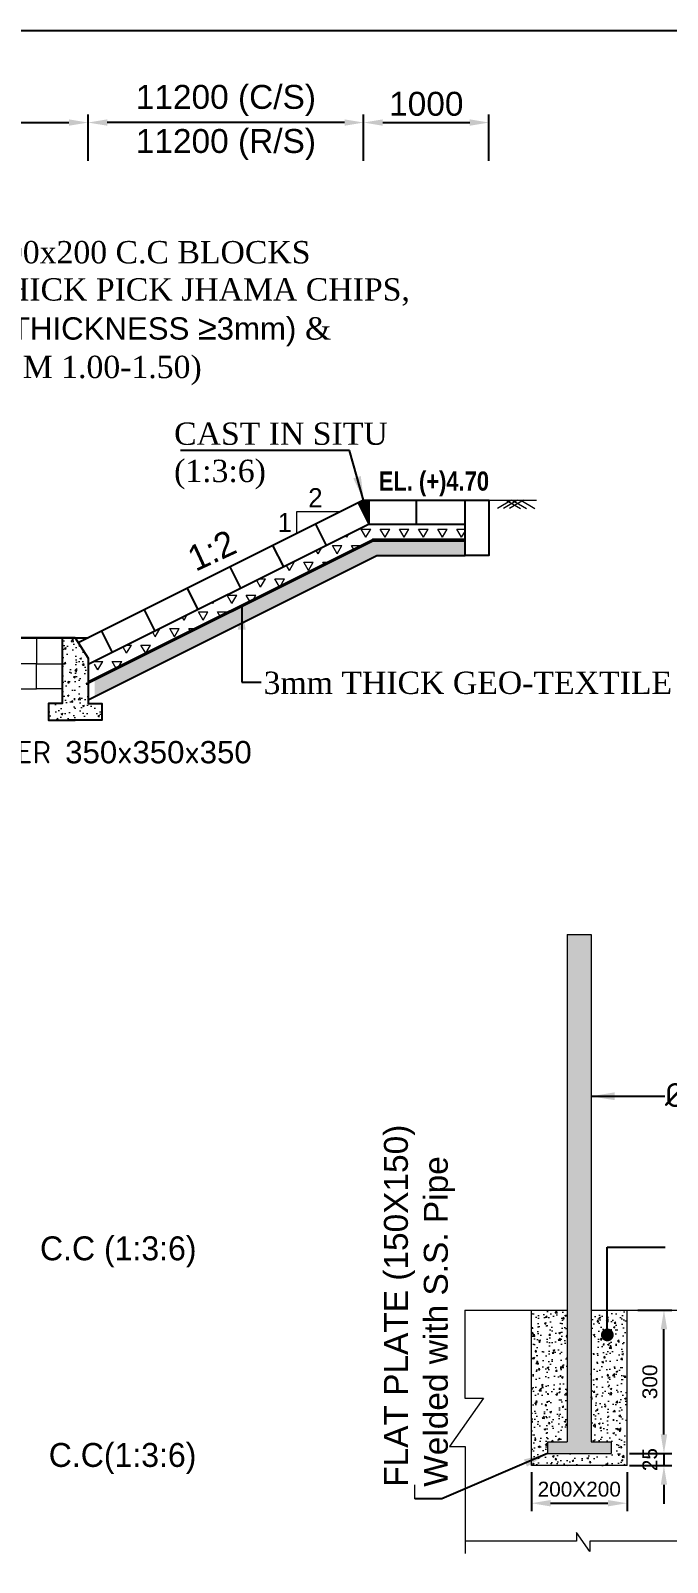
# Model space of a CAD drawing. Extents: x -358915 to 1258323, y -1667244 to -305611.
# Drawn here: x 795407 to 797402, y -1479011 to -1474209 of the extents above; entities that cross this region are included whole.
import ezdxf

# ---------------------------------------------------------------- set-up
doc = ezdxf.new("R2010")
doc.units = 0
doc.header["$LTSCALE"] = 300
doc.header["$MEASUREMENT"] = 0
doc.layers.get('DEFPOINTS').update_dxf_attribs({"linetype": 'CONTINUOUS'})
doc.layers.add('Dim', color=7, linetype='CONTINUOUS', lineweight=9)
doc.layers.add('LINE', color=7, linetype='CONTINUOUS')
doc.styles.add('Arial', font='arial.ttf')
doc.styles.add('DIM', font='isocp3.shx')
doc.styles.add('style1', font='times.ttf')
doc.dimstyles.new('Dim_25', dxfattribs={"dimtxt": 50, "dimasz": 50, "dimexe": 25, "dimexo": 20, "dimgap": 20, "dimtad": 1, "dimdec": 0, "dimzin": 0, "dimdsep": 46, "dimtxsty": 'DIM', "dimcen": 0.09, "dimclrd": 5, "dimclre": 5, "dimclrt": 7, "dimadec": 0, "dimazin": 0, "dimtfac": 1, "dimtdec": 0, "dimtmove": 0, "dimatfit": 3, "dimfxl": 1, "dimtolj": 1, "dimtzin": 0, "dimarcsym": 0})
doc.dimstyles.get("Standard").update_dxf_attribs({"dimtxt": 75, "dimasz": 75, "dimexe": 60, "dimexo": 60, "dimgap": 100, "dimtad": 1, "dimdec": 0, "dimzin": 0, "dimdsep": 46, "dimtxsty": 'style1', "dimcen": 0.09, "dimclrd": 5, "dimclre": 5, "dimadec": 0, "dimazin": 0, "dimtfac": 1, "dimtdec": 0, "dimtofl": 0, "dimtmove": 0, "dimatfit": 3, "dimfxl": 1, "dimtolj": 1, "dimtzin": 0, "dimarcsym": 0})

# ---------------------------------------------------------------- blocks, each defined once
blk = doc.blocks.new('*D830')
at = {"layer": 'DEFPOINTS', "color": 0, "ltscale": 50, "transparency": 16777216}
for p in [(796843.2, -1474496.9), (796450.5, -1474581.1), (796843.2, -1474637.1)]:
    blk.add_point(p, dxfattribs=at)
at = {"layer": 'Dim', "color": 5, "lineweight": -2, "ltscale": 50, "transparency": 16777216}
for p, q in [((796450.5, -1474561.1), (796450.5, -1474471.9)), ((796510.5, -1474496.9), (796783.2, -1474496.9)), ((796843.2, -1474617.1), (796843.2, -1474471.9))]:
    blk.add_line(p, q, dxfattribs=at)
at = {"layer": 'Dim', "color": 5, "ltscale": 50, "transparency": 16777216}
for points in [[(796510.5, -1474486.9), (796510.5, -1474506.9), (796450.5, -1474496.9)], [(796783.2, -1474486.9), (796783.2, -1474506.9), (796843.2, -1474496.9)]]:
    blk.add_solid(points, dxfattribs=at)
at = {"layer": 'Dim', "color": 7, "ltscale": 50, "transparency": 16777216, "insert": (796646.8, -1474438.6), "char_height": 50, "attachment_point": 5, "style": 'Arial'}
blk.add_mtext('\\A1;{\\H1.5x;1000}', dxfattribs=at)
blk = doc.blocks.new('*D831')
at = {"layer": 'DEFPOINTS', "color": 0, "ltscale": 50, "transparency": 16777216}
for p in [(795587, -1474496.9), (795587, -1474637), (796450.5, -1474637.1)]:
    blk.add_point(p, dxfattribs=at)
at = {"layer": 'Dim', "color": 5, "lineweight": -2, "ltscale": 50, "transparency": 16777216}
for p, q in [((795587, -1474617), (795587, -1474471.9)), ((796390.5, -1474496.9), (795647, -1474496.9)), ((796450.5, -1474617.1), (796450.5, -1474471.9))]:
    blk.add_line(p, q, dxfattribs=at)
at = {"layer": 'Dim', "color": 5, "ltscale": 50, "transparency": 16777216}
for points in [[(795647, -1474486.9), (795647, -1474506.9), (795587, -1474496.9)], [(796390.5, -1474486.9), (796390.5, -1474506.9), (796450.5, -1474496.9)]]:
    blk.add_solid(points, dxfattribs=at)
at = {"layer": 'Dim', "color": 7, "ltscale": 50, "transparency": 16777216, "char_height": 50, "attachment_point": 5, "style": 'Arial'}
for s, insert in [('\\A1;{\\H1.5x;11200 (C/S)', (796018.7, -1474427.7)), ('\\A1;\\H1.5x;11200 (R/S)}', (796018.7, -1474566))]:
    blk.add_mtext(s, dxfattribs=dict(at, insert=insert))
blk = doc.blocks.new('*D832')
at = {"layer": 'DEFPOINTS', "color": 0, "ltscale": 50, "transparency": 16777216}
for p in [(795587, -1474496.9), (794062.2, -1474631.9), (795587, -1474637)]:
    blk.add_point(p, dxfattribs=at)
at = {"layer": 'Dim', "color": 5, "lineweight": -2, "ltscale": 50, "transparency": 16777216}
for p, q in [((794062.2, -1474611.9), (794062.2, -1474471.9)), ((794122.2, -1474496.9), (795527, -1474496.9)), ((795587, -1474617), (795587, -1474471.9))]:
    blk.add_line(p, q, dxfattribs=at)
at = {"layer": 'Dim', "color": 5, "ltscale": 50, "transparency": 16777216}
for points in [[(794122.2, -1474486.9), (794122.2, -1474506.9), (794062.2, -1474496.9)], [(795527, -1474486.9), (795527, -1474506.9), (795587, -1474496.9)]]:
    blk.add_solid(points, dxfattribs=at)
at = {"layer": 'Dim', "color": 7, "ltscale": 50, "transparency": 16777216, "char_height": 50, "attachment_point": 5, "style": 'Arial'}
for s, insert in [('\\A1;{\\H1.5x;7000 (C/S)', (794824.6, -1474427.7)), ('\\A1;\\H1.5x;7500(R/S)}', (794824.6, -1474566))]:
    blk.add_mtext(s, dxfattribs=dict(at, insert=insert))
blk = doc.blocks.new('*D863')
at = {"layer": 'DEFPOINTS', "color": 0, "ltscale": 50, "transparency": 16777216}
for p in [(797290.3, -1478220.4), (797391.6, -1478220.4), (797290.3, -1478670.4)]:
    blk.add_point(p, dxfattribs=at)
at = {"layer": 'Dim', "color": 5, "lineweight": -2, "ltscale": 50, "transparency": 16777216}
for p, q in [((797310.3, -1478220.4), (797416.6, -1478220.4)), ((797391.6, -1478610.4), (797391.6, -1478280.4)), ((797310.3, -1478670.4), (797416.6, -1478670.4))]:
    blk.add_line(p, q, dxfattribs=at)
at = {"layer": 'Dim', "color": 5, "ltscale": 50, "transparency": 16777216}
for points in [[(797381.6, -1478280.4), (797401.6, -1478280.4), (797391.6, -1478220.4)], [(797381.6, -1478610.4), (797401.6, -1478610.4), (797391.6, -1478670.4)]]:
    blk.add_solid(points, dxfattribs=at)
at = {"layer": 'Dim', "color": 7, "ltscale": 50, "transparency": 16777216, "insert": (797347.7, -1478445.4), "char_height": 70, "attachment_point": 5, "rotation": 90, "style": 'Arial'}
blk.add_mtext('\\A1;{\\H0.6667x;300}', dxfattribs=at)
blk = doc.blocks.new('*D864')
at = {"layer": 'DEFPOINTS', "color": 0, "ltscale": 50, "transparency": 16777216}
for p in [(796976.2, -1478708.3), (797276.2, -1478708.3), (797276.2, -1478825.9)]:
    blk.add_point(p, dxfattribs=at)
at = {"layer": 'Dim', "color": 5, "lineweight": -2, "ltscale": 50, "transparency": 16777216}
for p, q in [((796976.2, -1478728.3), (796976.2, -1478850.9)), ((797276.2, -1478728.3), (797276.2, -1478850.9)), ((797036.2, -1478825.9), (797216.2, -1478825.9))]:
    blk.add_line(p, q, dxfattribs=at)
at = {"layer": 'Dim', "color": 5, "ltscale": 50, "transparency": 16777216}
for points in [[(797036.2, -1478815.9), (797036.2, -1478835.9), (796976.2, -1478825.9)], [(797216.2, -1478815.9), (797216.2, -1478835.9), (797276.2, -1478825.9)]]:
    blk.add_solid(points, dxfattribs=at)
at = {"layer": 'Dim', "color": 7, "ltscale": 50, "transparency": 16777216, "insert": (797126.2, -1478782.1), "char_height": 70, "attachment_point": 5, "style": 'Arial'}
blk.add_mtext('\\A1;{\\H0.66667x;200X200}', dxfattribs=at)
blk = doc.blocks.new('*D865')
at = {"layer": 'DEFPOINTS', "color": 0, "ltscale": 50, "transparency": 16777216}
for p in [(797263.2, -1478670.4), (797263.2, -1478707.9), (797391.6, -1478707.9)]:
    blk.add_point(p, dxfattribs=at)
at = {"layer": 'Dim', "color": 5, "lineweight": -2, "ltscale": 50, "transparency": 16777216}
for p, q in [((797391.6, -1478610.4), (797391.6, -1478550.4)), ((797283.2, -1478670.4), (797416.6, -1478670.4)), ((797391.6, -1478670.4), (797391.6, -1478707.9)), ((797283.2, -1478707.9), (797416.6, -1478707.9)), ((797391.6, -1478767.9), (797391.6, -1478827.9))]:
    blk.add_line(p, q, dxfattribs=at)
at = {"layer": 'Dim', "color": 5, "ltscale": 50, "transparency": 16777216}
for points in [[(797381.6, -1478610.4), (797401.6, -1478610.4), (797391.6, -1478670.4)], [(797381.6, -1478767.9), (797401.6, -1478767.9), (797391.6, -1478707.9)]]:
    blk.add_solid(points, dxfattribs=at)
at = {"layer": 'Dim', "color": 7, "ltscale": 50, "transparency": 16777216, "insert": (797347.7, -1478689.2), "char_height": 70, "attachment_point": 5, "rotation": 90, "style": 'Arial'}
blk.add_mtext('\\A1;{\\H0.6667x;25}', dxfattribs=at)

msp = doc.modelspace()

# ---------------------------------------------------------------- hatches: boundary and pattern name
at = {"layer": 'LINE', "lineweight": 9}
h = msp.add_hatch(dxfattribs=at)
h.set_pattern_fill('ANSI31', color=3)
h.set_pattern_definition([(45, (714787.8642, -1463327.4412), (-0.08838834765, 0.08838834765), [])])
h.paths.add_polyline_path([(796468.2, -1475680.9), (796450.5, -1475680.9), (796434.6, -1475688.8), (796468.2, -1475755.9)])
h = msp.add_hatch(dxfattribs=at)
h.set_pattern_fill('TRIANG', color=256, scale=160, style=0)
h.set_pattern_definition([(60, (714287.55, -1463898.207), (-30, 51.961524), [30, -30]), (120, (714287.55, -1463898.207), (-60, 3e-08), [30, -30]), (0, (714272.55, -1463872.226), (30, 51.961524), [30, -30])])
h.paths.add_polyline_path([(795607, -1476186.5), (795607, -1476242.4), (796480, -1475805.9), (796768.2, -1475805.9), (796768.2, -1475755.9), (796468.2, -1475755.9)])
at = {"layer": 'LINE'}
h = msp.add_hatch(dxfattribs=at)
h.set_pattern_fill('AR-SAND', color=256, scale=15, style=0)
h.set_pattern_definition([(37.5, (710037.21, -1463327.441), (-0.9449004, 28.9023565), [0, -22.8, 0, -25.5, 0, -24.375]), (7.5, (710037.21, -1463327.44), (26.54665, 42.332191), [0, -12.3, 0, -20.55, 0, -7.875]), (327.5, (710018.76, -1463327.44), (46.712128, 0.084886), [0, -7.5, 0, -27, 0, -35.25]), (317.5, (710018.76, -1463327.44), (45.091899, 13.165133), [0, -3.75, 0, -17.7, 0, -20.25])])
h.paths.add_polyline_path([(795607, -1476242.4), (795607, -1476297), (796491.6, -1475854.7), (796768.2, -1475854.7), (796768.2, -1475805.9), (796478.2, -1475806.8)])
at = {"layer": 'LINE', "lineweight": 9}
h = msp.add_hatch(dxfattribs=at)
h.set_pattern_fill('AR-CONC', color=1, scale=8)
h.set_pattern_definition([(50, (710037.21, -1463327.44), (57.380815, -5.02017), [6, -66]), (355, (710037.21, -1463327.44), (-11.100107, 60.17537), [4.8, -52.8]), (100.451444, (710041.99, -1463327.86), (46.280708, 55.1552), [5.099215, -56.09137]), (46.1842, (710037.21, -1463311.44), (85.379306, -13.24154), [9, -99]), (96.63564, (710044.326, -1463312.545), (74.772956, 77.92949), [7.64883, -84.1371]), (351.18416, (710037.21, -1463311.44), (74.77296, 77.92949), [7.2, -79.2]), (21, (710045.21, -1463315.44), (47.752564, -32.20951), [6, -66]), (326, (710045.21, -1463315.44), (19.465227, 58.012004), [4.8, -52.8]), (71.451445, (710049.19, -1463318.125), (67.21779, 25.802492), [5.099215, -56.09137]), (37.5, (710037.21, -1463327.441), (0.9727884, 26.6315083), [0, -52.16, 0, -53.6, 0, -53]), (7.5, (710037.21, -1463327.44), (21.045563, 31.552937), [0, -30.56, 0, -50.96, 0, -20.2]), (327.5, (710019.37, -1463327.441), (42.705795, -1.80439), [0, -20, 0, -62.4, 0, -82.8]), (317.5, (710011.37, -1463327.44), (46.654894, 8.008399), [0, -26, 0, -41.44, 0, -58.8])])
h.paths.add_polyline_path([(795587, -1476176.5), (795546.5, -1476112.7), (795506, -1476112.7), (795506, -1476318.3), (795463.3, -1476318.3), (795463.3, -1476370.5), (795546.5, -1476370.5), (795629.7, -1476370.5), (795629.7, -1476318.3), (795587, -1476318.3)])
h = msp.add_hatch(color=15, dxfattribs=at)
h.dxf.hatch_style = 1
h.paths.add_polyline_path([(797088.7, -1478632.9), (797026.5, -1478632.9), (797026.5, -1478670.4), (797225.9, -1478670.4), (797225.9, -1478632.9), (797163.7, -1478632.9), (797163.7, -1477043.1), (797088.7, -1477043.1)])
h = msp.add_hatch(dxfattribs=at)
h.set_pattern_fill('AR-CONC', color=2, scale=7.5)
h.set_pattern_definition([(50, (659209.237, -1452753.737), (53.794514, -4.70641), [5.625, -61.875]), (355, (659209.237, -1452753.737), (-10.40635, 56.41441), [4.5, -49.5]), (100.451444, (659213.72, -1452754.13), (43.388164, 51.708), [4.780514, -52.585658]), (46.1842, (659209.24, -1452738.74), (80.0431, -12.413946), [8.4375, -92.8125]), (96.635635, (659215.91, -1452739.77), (70.099646, 73.058895), [7.170776, -78.87853]), (351.184164, (659209.24, -1452738.74), (70.099646, 73.058895), [6.75, -74.25]), (21, (659216.737, -1452742.487), (44.768029, -30.196417), [5.625, -61.875]), (326, (659216.737, -1452742.487), (18.24865, 54.386253), [4.5, -49.5]), (71.451445, (659220.47, -1452745.003), (63.016678, 24.189836), [4.780514, -52.585658]), (37.5, (659209.237, -1452753.737), (0.9119891, 24.967039), [0, -48.9, 0, -50.25, 0, -49.6875]), (7.5, (659209.237, -1452753.737), (19.7302153, 29.5808784), [0, -28.65, 0, -47.775, 0, -18.9375]), (327.5, (659192.512, -1452753.737), (40.0366827, -1.6916154), [0, -18.75, 0, -58.5, 0, -77.625]), (317.5, (659185.012, -1452753.737), (43.738963, 7.507874), [0, -24.375, 0, -38.85, 0, -55.125])])
h.paths.add_polyline_path([(797163.7, -1478220.4), (797163.7, -1478632.9), (797225.9, -1478632.9), (797225.9, -1478670.4), (797026.5, -1478670.4), (797026.5, -1478632.9), (797088.7, -1478632.9), (797088.7, -1478220.4), (796976.2, -1478220.4), (796976.2, -1478707.9), (797276.2, -1478707.9), (797276.2, -1478220.4)])

# ---------------------------------------------------------------- linework, layer by layer
at = {"layer": 'Dim', "color": 5, "ltscale": 50}
for points in [[(795425, -1476193.7), (795344, -1476193.7), (795344, -1476112.7), (795425, -1476112.7)], [(795425, -1476193.7), (795506, -1476193.7), (795506, -1476112.7), (795425, -1476112.7)], [(795425, -1476193.7), (795344, -1476193.7), (795344, -1476272.5), (795425, -1476272.5)], [(795425, -1476193.7), (795506, -1476193.7), (795506, -1476272.5), (795425, -1476272.5)]]:
    msp.add_lwpolyline(points, close=True, dxfattribs=at)
at = {"layer": 'LINE'}
for p, q in [((796450.5, -1475680.9), (795556.2, -1476128)), ((796468.2, -1475755.9), (796434.6, -1475688.8)), ((796450.5, -1475680.9), (796768.2, -1475680.9)), ((796468.2, -1475755.9), (796468.2, -1475680.9)), ((796615.8, -1475755.9), (796615.8, -1475680.9)), ((796768.2, -1475854.7), (796768.2, -1475680.9)), ((796768.2, -1475755.9), (796768.2, -1475680.9)), ((796768.2, -1475680.9), (796843.2, -1475680.9)), ((796468.2, -1475755.9), (795587, -1476196.5)), ((796334, -1475823), (796300.5, -1475755.9)), ((796468.2, -1475755.9), (796768.2, -1475755.9)), ((796480, -1475805.9), (795587, -1476252.4)), ((796199.9, -1475890.1), (796166.3, -1475823)), ((796480, -1475805.9), (796768.2, -1475805.9)), ((796065.7, -1475957.2), (796032.1, -1475890.1)), ((795931.5, -1476024.3), (795898, -1475957.2)), ((795797.4, -1476091.3), (795763.8, -1476024.3)), ((795546.5, -1476112.7), (794062.2, -1476112.7)), ((794102.7, -1476112.7), (795587, -1476112.7)), ((795663.2, -1476158.4), (795629.7, -1476091.3))]:
    msp.add_line(p, q, dxfattribs=at)
at = {"layer": 'LINE', "color": 8, "lineweight": 13}
for p, q in [((796914.3, -1475680.9), (796869.8, -1475707.2)), ((796933, -1475680.9), (796888.5, -1475707.2)), ((796897.3, -1475680.9), (796941.8, -1475707.2)), ((796951.6, -1475680.9), (796907.1, -1475707.2)), ((796916, -1475680.9), (796960.5, -1475707.2)), ((796942.8, -1475680.9), (796987.3, -1475707.2))]:
    msp.add_line(p, q, dxfattribs=at)
at = {"layer": 'LINE', "color": 0, "lineweight": 9}
for p, q in [((796976.2, -1478707.9), (796976.2, -1478220.4)), ((797276.2, -1478707.9), (797276.2, -1478220.4)), ((797276.2, -1478707.9), (796976.2, -1478707.9))]:
    msp.add_line(p, q, dxfattribs=at)
at = {"layer": 'LINE', "color": 5, "lineweight": 9}
msp.add_line((796611, -1478812), (796611, -1478767.7), dxfattribs=at)
at = {"layer": 'LINE'}
for points in [[(805349.4, -1483754.1), (791850.9, -1483754.1), (791850.9, -1474208.7), (805349.4, -1474208.7)], [(796768.2, -1475680.9), (796843.2, -1475680.9), (796843.2, -1475854.7), (796768.2, -1475854.7)]]:
    msp.add_lwpolyline(points, close=True, dxfattribs=at)
at = {"layer": 'LINE', "lineweight": 13}
msp.add_lwpolyline([(796768.2, -1475680.9), (796992.2, -1475680.9)], dxfattribs=at)
at = {"layer": 'LINE', "color": 0, "lineweight": 9}
for points in [[(796377.6, -1475717.4), (796239.6, -1475717.4), (796239.6, -1475786.4)], [(797088.7, -1477043.1), (797088.7, -1478632.9)], [(797088.7, -1477043.1), (797163.7, -1477043.1)], [(797163.7, -1477043.1), (797163.7, -1478632.9)], [(796767.9, -1478220.4), (797088.7, -1478220.4)], [(796976.2, -1478220.4), (797088.7, -1478220.4)], [(797163.7, -1478220.4), (797536.7, -1478220.4)], [(797163.7, -1478220.4), (797276.2, -1478220.4)], [(797026.5, -1478632.9), (797026.5, -1478670.4)], [(797026.5, -1478632.9), (797088.7, -1478632.9)], [(797026.5, -1478670.4), (797225.9, -1478670.4)], [(797163.7, -1478632.9), (797225.9, -1478632.9)], [(797225.9, -1478632.9), (797225.9, -1478670.4)]]:
    msp.add_lwpolyline(points, dxfattribs=at)
at = {"layer": 'LINE', "color": 13, "lineweight": 9}
for points in [[(796843.2, -1475743.4), (796843.2, -1475854.7), (796768.2, -1475854.7)], [(796768.2, -1475805.9), (796768.2, -1475854.7)]]:
    msp.add_lwpolyline(points, dxfattribs=at)
at = {"layer": 'LINE', "color": 13, "lineweight": 50}
msp.add_lwpolyline([(796768.2, -1475805.9), (796480, -1475805.9), (795587, -1476252.4)], dxfattribs=at)
at = {"layer": 'LINE'}
for points in [[(795587, -1476307), (796491.6, -1475854.7), (796768.2, -1475854.7)], [(795506, -1476112.7), (795506, -1476318.3), (795463.3, -1476318.3), (795463.3, -1476370.5), (795546.5, -1476370.5)], [(795546.5, -1476112.7), (795587, -1476176.5)], [(795587, -1476176.5), (795587, -1476318.3), (795629.7, -1476318.3), (795629.7, -1476370.5), (795526.5, -1476370.5)]]:
    msp.add_lwpolyline(points, dxfattribs=at)
at = {"layer": 'LINE', "color": 5, "lineweight": 9}
for points in [[(796767.9, -1478220.4), (796767.9, -1478496.7), (796826, -1478496.7), (796719.6, -1478647.9), (796768.4, -1478647.9), (796768.4, -1478983.3)], [(797536.1, -1478945), (797159.8, -1478945), (797159.8, -1478977.6), (797117.1, -1478918), (797117.1, -1478945.3), (796768.4, -1478945.3)]]:
    msp.add_lwpolyline(points, dxfattribs=at)

# ---------------------------------------------------------------- texts
at = {"layer": 'LINE', "color": 0, "attachment_point": 4}
for s, insert, char_height, width in [('{\\fTimes New Roman|b0|i0|c0|p18;1-LAYER 400x400x200 C.C BLOCKS\\POVER 100mm THICK PICK JHAMA CHIPS,\\PGEO-TEXTILE\\fArial|b0|i0|c0|p34; \\C7;(THICKNESS \\H1.083x;\\C0;≥\\H0.9231x;\\C7;3mm)\\C0; \\fTimes New Roman|b0|i0|c0|p18;&\\H1x; \\P100mm SAND (F.M 1.00-1.50)}', (794598.1, -1475094.6), 70, 1981.072), ('{\\fTimes New Roman|b0|i0|c0|p18;CAST IN SITU\\P(1:3:6)}', (795856.4, -1475542.1), 70, 1833.557), ('{\\fTimes New Roman|b0|i0|c0|p18;3mm THICK GEO-TEXTILE }', (796136.9, -1476254), 70, 1922.338), ('{\\fISOCPEUR|b0|i0|c0|p34;%%C40 S.S. PIPE (POST)}', (797394.5, -1477549.9), 75, 1521.805)]:
    msp.add_mtext(s, dxfattribs=dict(at, insert=insert, char_height=char_height, width=width))
at = {"layer": 'LINE', "color": 4, "char_height": 60, "attachment_point": 5}
for s, insert, width in [('\\pi-120,l180,t180,240;{\\fArial Narrow|b1|i0|c0|p34;\\C6;EL.^I(+)4.70}', (796640.7, -1475630), 709.959), ('{\\fArial Narrow|b1|i0|c0|p34; }2', (796289.7, -1475673.2), 99.626), ('{\\fArial Narrow|b1|i0|c0|p34; }1', (796193.9, -1475750.8), 92.485)]:
    msp.add_mtext(s, dxfattribs=dict(at, insert=insert, width=width))
at = {"layer": 'LINE', "color": 4, "insert": (795962.9, -1475843.7), "char_height": 80, "width": 391.386, "attachment_point": 5, "rotation": 24.8369}
msp.add_mtext('{\\fArial Narrow|b1|i0|c0|p34; }1:2', dxfattribs=at)
at = {"layer": 'LINE', "color": 0, "insert": (795090.6, -1476471.5), "char_height": 70, "attachment_point": 4}
msp.add_mtext('{\\fISOCPEUR|b0|i0|c0|p34;2-LAYER \\fArial|b0|i0|c0|p34;350\\fISOCPEUR|b0|i0|c0|p34;x\\fArial|b0|i0|c0|p34;350\\fISOCPEUR|b0|i0|c0|p34;x\\fArial|b0|i0|c0|p34;350}', dxfattribs=at)
at = {"layer": 'LINE', "color": 0, "insert": (796625.4, -1478774.4), "char_height": 75, "width": 1298.242, "attachment_point": 4, "rotation": 90}
msp.add_mtext('{\\fArial|b0|i0|c0|p34;FLAT PLATE (150X150)\\PWelded with S.S. Pipe}', dxfattribs=at)
at = {"layer": 'LINE', "color": 7, "char_height": 75, "width": 767.206, "attachment_point": 5}
for s, insert in [(' C.C (1:3:6) ^I', (795667.5, -1478038)), ('C.C(1:3:6)^I', (795694.9, -1478685.8))]:
    msp.add_mtext(s, dxfattribs=dict(at, insert=insert))

# ---------------------------------------------------------------- dimensions: what is measured, and where the dimension line sits
at = {"layer": 'Dim', "ltscale": 50}
for base, p1, p2, text, picture, middle in [((795587, -1474496.9), (794062.2, -1474631.9), (795587, -1474637), '{\\H1.5x;7000 (C/S)\\X\\H1.5x;7500(R/S)}', '*D832', (794824.6, -1474496.9)), ((796843.2, -1474496.9), (796450.5, -1474581.1), (796843.2, -1474637.1), '{\\H1.5x;1000}', '*D830', (796646.8, -1474438.6))]:
    dim = msp.add_linear_dim(base=base, p1=p1, p2=p2, angle=180, text=text, dimstyle='Dim_25', override={"dimasz": 60, "dimtxsty": 'Arial'}, dxfattribs=at)
    dim.commit()
    dim.dimension.update_dxf_attribs({"geometry": picture, "text_midpoint": middle})
dim = msp.add_linear_dim(base=(795587, -1474496.9), p1=(796450.5, -1474637.1), p2=(795587, -1474637), text='{\\H1.5x;11200 (C/S)\\X\\H1.5x;11200 (R/S)}', dimstyle='Dim_25', override={"dimasz": 60, "dimtxsty": 'Arial'}, dxfattribs=at)
dim.commit()
dim.dimension.update_dxf_attribs({"geometry": '*D831', "text_midpoint": (796018.7, -1474496.9)})
for base, p1, p2, angle, text, picture, middle in [((797391.6, -1478220.4), (797290.3, -1478670.4), (797290.3, -1478220.4), 270, '{\\H0.6667x;300}', '*D863', (797391.6, -1478445.4)), ((797391.6, -1478707.9), (797263.2, -1478670.4), (797263.2, -1478707.9), 90, '{\\H0.6667x;25}', '*D865', (797391.6, -1478689.2))]:
    dim = msp.add_linear_dim(base=base, p1=p1, p2=p2, angle=angle, text=text, dimstyle='Dim_25', override={"dimtxt": 70, "dimasz": 60, "dimtxsty": 'Arial'}, dxfattribs=at)
    dim.commit()
    dim.dimension.update_dxf_attribs({"geometry": picture, "text_midpoint": middle, "dimtype": 160})
dim = msp.add_linear_dim(base=(797276.2, -1478825.9), p1=(796976.2, -1478708.3), p2=(797276.2, -1478708.3), text='{\\H0.66667x;200X200}', dimstyle='Dim_25', override={"dimtxt": 70, "dimasz": 60, "dimtxsty": 'Arial'}, dxfattribs=at)
dim.commit()
dim.dimension.update_dxf_attribs({"geometry": '*D864', "text_midpoint": (797126.2, -1478825.9), "dimtype": 160})

# ---------------------------------------------------------------- leaders
at = {"layer": 'LINE', "color": 5, "lineweight": 9}
for points, override in [([(796450.5, -1475680.9), (796405.9, -1475525.5), (795876.9, -1475525.5)], {"dimtad": 0, "dimfxl": 7}), ([(796068.4, -1476011.7), (796068.4, -1476251.9), (796129.1, -1476251.9)], {"dimgap": 2, "dimtad": 0, "dimfxl": 7}), ([(797162.5, -1477549.9), (797394.5, -1477549.9)], {"dimtad": 0, "dimfxl": 7}), ([(797214.2, -1478298.2), (797214.2, -1478023.3), (797395, -1478023.3)], {"dimasz": 40, "dimtad": 0, "dimldrblk": 'Dot', "dimfxl": 7}), ([(797026.5, -1478670.4), (796695.7, -1478812), (796611, -1478812)], {"dimtad": 0, "dimfxl": 7})]:
    msp.add_leader(points, dimstyle='Standard', override=override, dxfattribs=at)

doc.saveas('drawing.dxf')
